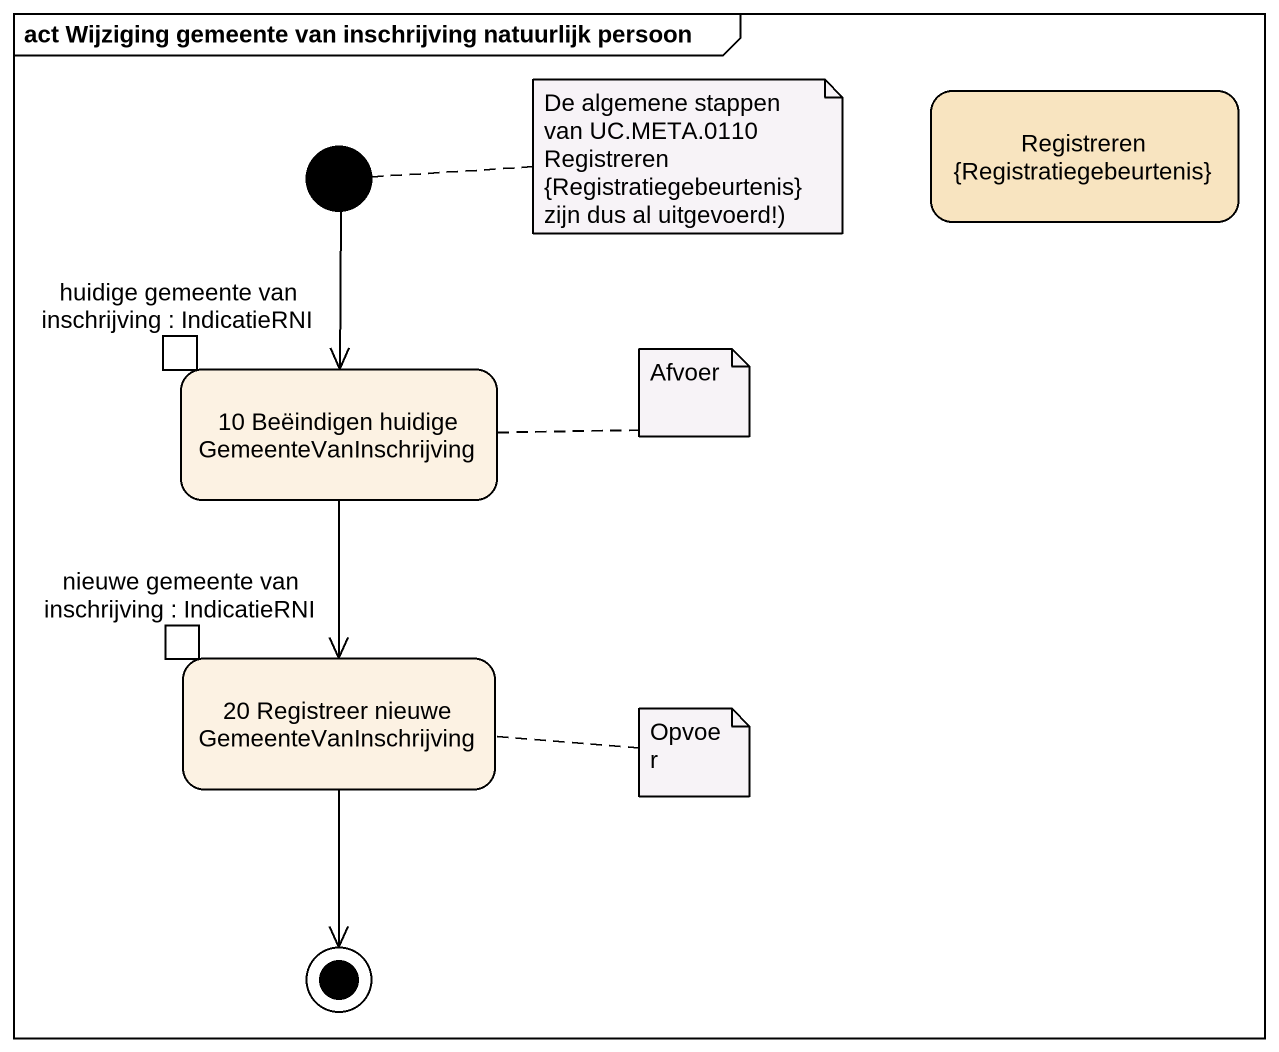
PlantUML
@startuml
mainframe act Wijziging gemeente van inschrijving natuurlijk persoon
hide empty description
state initial1 <<start>>
state "Registreren {Registratiegebeurtenis}" as Registreren #F8E4C0
state "10 Beëindigen huidige GemeenteVanInschrijving" as s10_Beëindigen_huidige {
  state "huidige gemeente van inschrijving : IndicatieRNI" as huidige_gemeente_van <<inputPin>>
}
state "20 Registreer nieuwe GemeenteVanInschrijving" as s20_Registreer_nieuwe {
  state "nieuwe gemeente van inschrijving : IndicatieRNI" as nieuwe_gemeente_van <<inputPin>>
}
initial1 --> s10_Beëindigen_huidige
s10_Beëindigen_huidige --> s20_Registreer_nieuwe
s20_Registreer_nieuwe --> [*]
note right of initial1 : De algemene stappen van UC.META.0110 Registreren {Registratiegebeurtenis} zijn dus al uitgevoerd!)
note right of s10_Beëindigen_huidige : Afvoer
note right of s20_Registreer_nieuwe : Opvoer
@enduml
